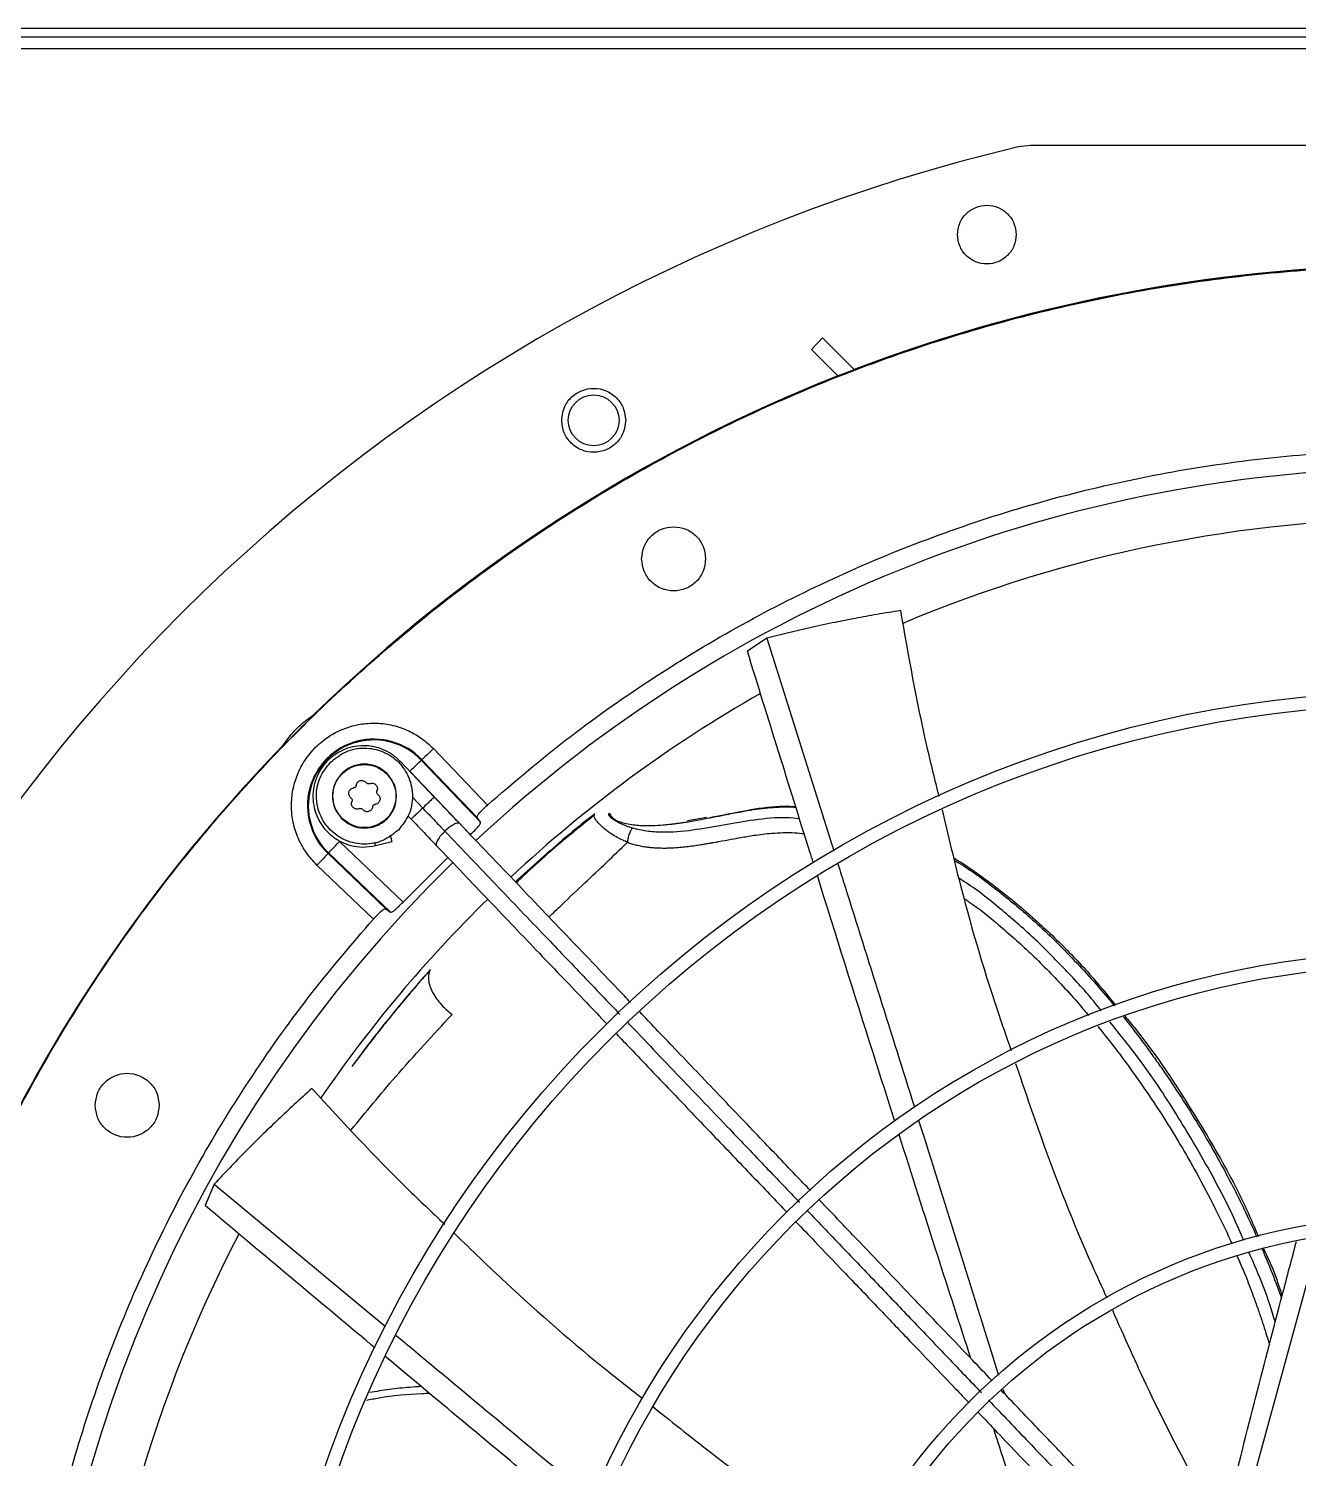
# Model space of a CAD drawing. Header units: inches. Extents: x 1229 to 1453, y -1023 to -720.
# Drawn here: x 1288.9 to 1298.27, y -922.36 to -911.8 of the extents above; entities that cross this region are included whole.
import ezdxf

# ---------------------------------------------------------------- set-up
doc = ezdxf.new("R2010")
doc.units = ezdxf.units.IN
doc.header["$MEASUREMENT"] = 0

msp = doc.modelspace()

# ---------------------------------------------------------------- linework, layer by layer
at = {"color": 18, "linetype": 'Continuous', "lineweight": 25, "true_color": 0x000000}
for p, q in [((1312.7665, -911.7987), (1285.7607, -911.7987)), ((1312.7665, -911.8617), (1285.7607, -911.8617)), ((1285.8366, -911.9447), (1312.6906, -911.9447)), ((1296.2963, -912.6624), (1296.2059, -912.6729)), ((1302.0514, -912.6624), (1296.2963, -912.6624)), ((1294.7606, -914.0827), (1294.6787, -914.1678)), ((1294.6787, -914.1678), (1294.8761, -914.3652)), ((1294.9964, -914.3185), (1294.7606, -914.0827)), ((1294.349, -916.2995), (1294.2065, -916.3962)), ((1294.349, -916.2995), (1294.8443, -917.8699)), ((1291.8882, -917.1153), (1292.2866, -917.532)), ((1291.8948, -917.4727), (1291.6417, -917.2079)), ((1291.7988, -917.2007), (1291.8028, -917.1969)), ((1292.237, -917.6591), (1291.7988, -917.2007)), ((1291.8028, -917.1969), (1292.2101, -917.6229)), ((1292.1615, -917.751), (1291.7135, -917.2823)), ((1291.7332, -917.4746), (1291.8094, -917.5543)), ((1291.7001, -917.6109), (1291.724, -917.6359)), ((1292.237, -917.6591), (1292.2101, -917.6229)), ((1293.1817, -917.6015), (1293.1828, -917.6039)), ((1293.1905, -917.5953), (1293.1819, -917.5973)), ((1293.1905, -917.5953), (1293.1921, -917.5988)), ((1293.1947, -917.6008), (1293.1905, -917.5953)), ((1293.1989, -917.6097), (1293.1978, -917.6062)), ((1293.9039, -917.6243), (1293.764, -917.6491)), ((1291.1954, -917.8004), (1291.6641, -918.2484)), ((1291.4607, -917.8314), (1291.5829, -917.8016)), ((1291.4451, -918.3736), (1291.0283, -917.9752)), ((1291.1099, -917.8898), (1291.1138, -917.8858)), ((1291.536, -918.2971), (1291.1099, -917.8898)), ((1291.5722, -918.324), (1291.1138, -917.8858)), ((1291.6641, -918.2484), (1291.994, -917.9185)), ((1291.536, -918.2971), (1291.5722, -918.324)), ((1290.2702, -920.3306), (1290.2025, -920.4889)), ((1290.2702, -920.3306), (1291.534, -921.3824)), ((1298.4308, -920.7173), (1297.9172, -922.5888)), ((1296.0935, -921.8448), (1296.1036, -921.877))]:
    msp.add_line(p, q, dxfattribs=at)
at = {"color": 18, "linetype": 'Continuous', "lineweight": 25, "true_color": 0x000000, "flags": 128}
for points in [[(1291.8882, -917.1153), (1291.8717, -917.131), (1291.8559, -917.1462), (1291.8412, -917.1602), (1291.8284, -917.1725), (1291.8177, -917.1826), (1291.8098, -917.1902), (1291.8047, -917.195), (1291.8028, -917.1969)], [(1291.7135, -917.2823), (1291.7299, -917.2666), (1291.7458, -917.2514), (1291.7604, -917.2374), (1291.7733, -917.2251), (1291.7839, -917.2149), (1291.7919, -917.2073), (1291.7969, -917.2025), (1291.7988, -917.2007)], [(1291.1138, -917.8858), (1291.1156, -917.8839), (1291.1204, -917.8788), (1291.128, -917.8709), (1291.1382, -917.8602), (1291.1505, -917.8474), (1291.1645, -917.8327), (1291.1796, -917.8169), (1291.1954, -917.8004)], [(1291.1099, -917.8898), (1291.1081, -917.8917), (1291.1033, -917.8967), (1291.0957, -917.9047), (1291.0855, -917.9153), (1291.0732, -917.9282), (1291.0592, -917.9428), (1291.0441, -917.9587), (1291.0283, -917.9752)]]:
    msp.add_lwpolyline(points, dxfattribs=at)
at = {"color": 18, "linetype": 'Continuous', "lineweight": 25, "true_color": 0x000000}
for centre, radius in [((1299.1739, -925.2608), 11.7126), ((1293.0715, -914.6912), 0.1875), ((1299.1739, -925.2608), 8.5704), ((1299.1739, -925.2608), 8.472), ((1299.1739, -925.2608), 6.6478), ((1299.1739, -925.2608), 6.5493), ((1299.1739, -925.2608), 4.7037), ((1299.1739, -925.2608), 4.6053)]:
    msp.add_circle(centre, radius, dxfattribs=at)
for centre, radius, start, end in [((1299.1739, -925.2608), 12.9331, 103.26667, 166.73333), ((1299.1739, -925.2608), 11.7147, 69.09994, 110.90006), ((1299.1739, -925.2608), 11.7147, 111.53134, 134.20264), ((1299.1739, -925.2608), 10.2157, 90, 133.03686), ((1299.1739, -925.2608), 9.8425, 90, 112.84339), ((1299.1739, -925.2608), 9.8425, 119.66087, 133.01249), ((1299.1739, -925.2608), 11.7147, 135.79736, 158.46866), ((1291.4486, -917.5355), 0.4901, 43.70945, 226.29055), ((1291.4486, -917.5355), 0.4845, 43.70945, 226.29055), ((1299.1739, -925.2608), 10.2157, 134.36248, 223.03765), ((1299.1739, -925.2608), 9.8425, 134.38828, 145.56385), ((1299.1739, -925.2608), 9.8425, 152.39406, 178.29762)]:
    msp.add_arc(centre, radius, start, end, dxfattribs=at)
for points, knots in [([(1295.7577, -913.3198), (1295.761, -913.2914), (1295.7675, -913.2346), (1295.8178, -913.1625), (1295.8896, -913.1144), (1295.975, -913.0976), (1296.0602, -913.1149), (1296.1317, -913.1634), (1296.1812, -913.2355), (1296.1876, -913.2918), (1296.1908, -913.3198)], [0, 0, 0, 0, 0.1252412, 0.2504823, 0.3757092, 0.5009322, 0.6261603, 0.7514072, 0.8764868, 1, 1, 1, 1]), ([(1296.1908, -913.3198), (1296.1875, -913.3483), (1296.181, -913.405), (1296.131, -913.4769), (1296.0598, -913.5249), (1295.9751, -913.5419), (1295.8902, -913.5255), (1295.8184, -913.4778), (1295.7677, -913.4056), (1295.7611, -913.3484), (1295.7577, -913.3198)], [0, 0, 0, 0, 0.1255135, 0.2499867, 0.3743935, 0.4988922, 0.6232597, 0.7479394, 0.8738314, 1, 1, 1, 1]), ([(1287.4643, -925.2608), (1287.4692, -925.0053), (1287.4788, -924.4944), (1287.5568, -923.7313), (1287.681, -922.9748), (1287.8553, -922.228), (1288.0778, -921.4942), (1288.3479, -920.7766), (1288.6644, -920.0781), (1289.0259, -919.4019), (1289.4308, -918.7507), (1289.8774, -918.1274), (1290.3639, -917.5347), (1290.8881, -916.975), (1291.4477, -916.4508), (1292.0405, -915.9644), (1292.6637, -915.5177), (1293.3149, -915.1128), (1293.9912, -914.7513), (1294.6896, -914.4349), (1295.4073, -914.1648), (1296.141, -913.9422), (1296.8878, -913.7681), (1297.6444, -913.6432), (1298.4075, -913.568), (1299.1739, -913.5429), (1299.9402, -913.568), (1300.7033, -913.6432), (1301.4599, -913.7681), (1302.2067, -913.9422), (1302.9404, -914.1648), (1303.6581, -914.4349), (1304.3565, -914.7513), (1305.0328, -915.1128), (1305.684, -915.5177), (1306.3073, -915.9644), (1306.9, -916.4508), (1307.4597, -916.975), (1307.9838, -917.5347), (1308.4703, -918.1274), (1308.9169, -918.7507), (1309.3218, -919.4019), (1309.6833, -920.0781), (1309.9998, -920.7766), (1310.2699, -921.4942), (1310.4924, -922.228), (1310.6667, -922.9748), (1310.7909, -923.7313), (1310.8689, -924.4944), (1310.8786, -925.0053), (1310.8834, -925.2608)], [0, 0, 0, 0, 0.0208333, 0.0416667, 0.0625, 0.0833333, 0.1041667, 0.125, 0.1458333, 0.1666667, 0.1875, 0.2083334, 0.2291667, 0.25, 0.2708334, 0.2916666, 0.3125, 0.3333333, 0.3541667, 0.375, 0.3958333, 0.4166666, 0.4375001, 0.4583333, 0.4791667, 0.5, 0.5208333, 0.5416667, 0.5625, 0.5833334, 0.6041667, 0.625, 0.6458334, 0.6666667, 0.6875, 0.7083334, 0.7291667, 0.75, 0.7708333, 0.7916667, 0.8125, 0.8333333, 0.8541667, 0.875, 0.8958333, 0.9166667, 0.9375, 0.9583333, 0.9791667, 1, 1, 1, 1]), ([(1292.8353, -914.6912), (1292.8389, -914.6602), (1292.846, -914.5981), (1292.901, -914.5193), (1292.9796, -914.4668), (1293.073, -914.4488), (1293.1661, -914.4679), (1293.2438, -914.5212), (1293.2974, -914.5997), (1293.3043, -914.6608), (1293.3077, -914.6912)], [0, 0, 0, 0, 0.12549, 0.2509626, 0.3764296, 0.5019059, 0.6273907, 0.7528825, 0.8772355, 1, 1, 1, 1]), ([(1293.3077, -914.6912), (1293.3042, -914.722), (1293.2971, -914.7836), (1293.243, -914.862), (1293.1655, -914.9146), (1293.0732, -914.9335), (1292.9804, -914.9158), (1292.9017, -914.8638), (1292.8461, -914.7849), (1292.8389, -914.7224), (1292.8353, -914.6912)], [0, 0, 0, 0, 0.1245781, 0.2488759, 0.3733742, 0.4977534, 0.6221004, 0.7475169, 0.8737596, 1, 1, 1, 1]), ([(1292.2866, -917.532), (1292.4776, -917.3689), (1292.8597, -917.0425), (1293.476, -916.6075), (1294.1199, -916.2154), (1294.7912, -915.872), (1295.4856, -915.5781), (1296.1995, -915.3355), (1296.9292, -915.1455), (1297.6708, -915.009), (1298.4203, -914.9269), (1299.1739, -914.8994), (1299.9274, -914.9269), (1300.6769, -915.009), (1301.4185, -915.1455), (1302.1482, -915.3355), (1302.8621, -915.5781), (1303.5565, -915.872), (1304.2278, -916.2154), (1304.8717, -916.6075), (1305.488, -917.0425), (1305.8701, -917.3689), (1306.0611, -917.532)], [0, 0, 0, 0, 0.04999991, 0.09999992, 0.14999988, 0.19999993, 0.25, 0.30000004, 0.35000001, 0.40000012, 0.45000007, 0.49999985, 0.54999995, 0.5999999, 0.65000001, 0.69999997, 0.75000002, 0.80000009, 0.85, 0.89999996, 0.94999997, 1, 1, 1, 1]), ([(1293.4258, -915.7141), (1293.4294, -915.6831), (1293.4365, -915.6213), (1293.4911, -915.5427), (1293.5692, -915.4901), (1293.662, -915.4717), (1293.7549, -915.4901), (1293.833, -915.5427), (1293.8876, -915.6213), (1293.8947, -915.6831), (1293.8983, -915.7141)], [0, 0, 0, 0, 0.1249991, 0.2499977, 0.3749989, 0.4999982, 0.6249976, 0.7499987, 0.8750009, 1, 1, 1, 1]), ([(1293.8983, -915.7141), (1293.8947, -915.745), (1293.8876, -915.8068), (1293.833, -915.8854), (1293.7549, -915.938), (1293.662, -915.9564), (1293.5692, -915.938), (1293.4911, -915.8854), (1293.4365, -915.8068), (1293.4294, -915.745), (1293.4258, -915.7141)], [0, 0, 0, 0, 0.1249998, 0.2500013, 0.3750024, 0.5000018, 0.6250011, 0.7500022, 0.8750002, 1, 1, 1, 1]), ([(1295.336, -916.0963), (1295.2784, -916.1056), (1295.167, -916.1235), (1295.0065, -916.1528), (1294.8449, -916.1846), (1294.6807, -916.2198), (1294.5122, -916.2586), (1294.4027, -916.2861), (1294.349, -916.2995)], [0, 0, 0, 0, 0.1737121, 0.3354186, 0.4850768, 0.6632669, 0.834917, 1, 1, 1, 1]), ([(1295.336, -916.0963), (1295.3948, -916.4301), (1295.476, -916.8908), (1295.589, -917.3444), (1295.6201, -917.4695)], [0, 0, 0, 0, 0.7243415, 1, 1, 1, 1]), ([(1294.6925, -917.9565), (1294.6841, -917.93), (1294.5202, -917.4091), (1294.3593, -916.8894), (1294.2065, -916.3962)], [0, 0, 0, 0, 0.0508104, 1, 1, 1, 1]), ([(1290.7758, -917.0933), (1290.8084, -917.049), (1290.8735, -916.9604), (1290.9621, -916.8953), (1291.0064, -916.8628)], [0, 0, 0, 0, 0.5000028, 1, 1, 1, 1]), ([(1291.0283, -917.9752), (1291.0014, -917.9463), (1290.9466, -917.8877), (1290.8876, -917.7803), (1290.8495, -917.6628), (1290.8364, -917.5406), (1290.8474, -917.4205), (1290.8813, -917.3056), (1290.9376, -917.1982), (1291.0155, -917.1025), (1291.1112, -917.0245), (1291.2186, -916.9683), (1291.3336, -916.9344), (1291.4536, -916.9233), (1291.5759, -916.9364), (1291.6934, -916.9745), (1291.8007, -917.0335), (1291.8594, -917.0883), (1291.8882, -917.1153)], [0, 0, 0, 0, 0.0609947, 0.1240598, 0.1879932, 0.2514896, 0.3132964, 0.3737125, 0.4362122, 0.4999988, 0.5637862, 0.626287, 0.6867033, 0.7485096, 0.8120063, 0.8759386, 0.9390043, 1, 1, 1, 1]), ([(1291.6432, -917.2095), (1291.6227, -917.1906), (1291.5838, -917.1548), (1291.5169, -917.1205), (1291.4543, -917.1011), (1291.3858, -917.0918), (1291.3127, -917.0958), (1291.2353, -917.1172), (1291.1658, -917.1531), (1291.1044, -917.2033), (1291.0548, -917.2658), (1291.0194, -917.3372), (1290.9998, -917.4146), (1290.9969, -917.4938), (1291.0103, -917.5697), (1291.033, -917.6274), (1291.0568, -917.669), (1291.0793, -917.7009), (1291.1099, -917.7355), (1291.1526, -917.7723), (1291.2096, -917.807), (1291.2817, -917.8335), (1291.3687, -917.8466), (1291.4294, -917.8366), (1291.4614, -917.8313)], [0, 0, 0, 0, 0.0533831, 0.1009344, 0.1426439, 0.1785059, 0.2332135, 0.2817711, 0.3315184, 0.3821159, 0.4327466, 0.4833787, 0.5340106, 0.5846419, 0.6342275, 0.6807576, 0.7028805, 0.7260425, 0.7554166, 0.7913145, 0.8337298, 0.8826566, 0.938083, 1, 1, 1, 1]), ([(1291.1284, -917.2154), (1291.165, -917.1863), (1291.2381, -917.1283), (1291.3794, -917.1028), (1291.518, -917.1299), (1291.6361, -917.2088), (1291.715, -917.3269), (1291.7421, -917.4655), (1291.7166, -917.6068), (1291.6586, -917.6799), (1291.6295, -917.7165)], [0, 0, 0, 0, 0.1249999, 0.2500017, 0.3749993, 0.5000028, 0.6250011, 0.7500014, 0.8750017, 1, 1, 1, 1]), ([(1291.6295, -917.7165), (1291.593, -917.7455), (1291.5198, -917.8035), (1291.3785, -917.829), (1291.24, -917.8019), (1291.1219, -917.723), (1291.043, -917.6049), (1291.0159, -917.4664), (1291.0413, -917.325), (1291.0994, -917.2519), (1291.1284, -917.2154)], [0, 0, 0, 0, 0.1250027, 0.2499997, 0.375001, 0.5000001, 0.6250003, 0.7500001, 0.8749998, 1, 1, 1, 1]), ([(1291.546, -917.2989), (1291.5216, -917.2795), (1291.4729, -917.2408), (1291.3787, -917.2239), (1291.2863, -917.2419), (1291.2076, -917.2945), (1291.155, -917.3732), (1291.1369, -917.4656), (1291.1539, -917.5598), (1291.1926, -917.6086), (1291.2119, -917.633)], [0, 0, 0, 0, 0.1250006, 0.2499996, 0.3749985, 0.4999991, 0.6250002, 0.7499996, 0.8749982, 1, 1, 1, 1]), ([(1291.2144, -917.6305), (1291.1953, -917.6065), (1291.1572, -917.5585), (1291.1404, -917.4656), (1291.1582, -917.3746), (1291.2101, -917.297), (1291.2877, -917.2452), (1291.3787, -917.2274), (1291.4715, -917.2441), (1291.5196, -917.2823), (1291.5436, -917.3013)], [0, 0, 0, 0, 0.1250013, 0.2500004, 0.3749996, 0.5000009, 0.6250024, 0.7500004, 0.8749985, 1, 1, 1, 1]), ([(1291.6432, -917.2095), (1291.6427, -917.21), (1291.642, -917.2106), (1291.634, -917.2183), (1291.6325, -917.2198)], [0, 0, 0, 0, 0.81299953, 1, 1, 1, 1]), ([(1291.2119, -917.633), (1291.2363, -917.6523), (1291.2851, -917.691), (1291.3793, -917.708), (1291.4717, -917.6899), (1291.5504, -917.6373), (1291.603, -917.5586), (1291.621, -917.4662), (1291.6041, -917.372), (1291.5654, -917.3233), (1291.546, -917.2989)], [0, 0, 0, 0, 0.1250015, 0.2500013, 0.3750011, 0.5000027, 0.6250018, 0.7500013, 0.8750016, 1, 1, 1, 1]), ([(1291.5436, -917.3013), (1291.5626, -917.3253), (1291.6008, -917.3734), (1291.6175, -917.4662), (1291.5997, -917.5572), (1291.5479, -917.6348), (1291.4703, -917.6867), (1291.3793, -917.7045), (1291.2864, -917.6877), (1291.2384, -917.6496), (1291.2144, -917.6305)], [0, 0, 0, 0, 0.1249984, 0.2499994, 0.3750005, 0.4999989, 0.6250006, 0.7499994, 0.8749982, 1, 1, 1, 1]), ([(1291.2793, -917.4778), (1291.2761, -917.4749), (1291.2703, -917.4694), (1291.265, -917.4585), (1291.263, -917.447), (1291.2644, -917.4352), (1291.269, -917.4243), (1291.2766, -917.4154), (1291.2866, -917.4085), (1291.2944, -917.4068), (1291.2985, -917.4058)], [0, 0, 0, 0, 0.13623757, 0.25456346, 0.37957184, 0.49997541, 0.62037304, 0.74539729, 0.86373723, 1, 1, 1, 1]), ([(1291.3189, -917.3855), (1291.3183, -917.3881), (1291.3171, -917.393), (1291.3124, -917.3994), (1291.3061, -917.4041), (1291.3011, -917.4052), (1291.2985, -917.4058)], [0, 0, 0, 0, 0.2560281, 0.4999487, 0.7438871, 1, 1, 1, 1]), ([(1291.3189, -917.3855), (1291.3198, -917.3813), (1291.3216, -917.3735), (1291.3285, -917.3635), (1291.3374, -917.356), (1291.3483, -917.3513), (1291.36, -917.3499), (1291.3715, -917.352), (1291.3825, -917.3572), (1291.3879, -917.3631), (1291.3908, -917.3662)], [0, 0, 0, 0, 0.1362469, 0.2546153, 0.3795906, 0.5000319, 0.6204035, 0.7454565, 0.863771, 1, 1, 1, 1]), ([(1291.4186, -917.3737), (1291.4161, -917.3744), (1291.4112, -917.3759), (1291.4033, -917.375), (1291.3961, -917.3719), (1291.3926, -917.3681), (1291.3908, -917.3662)], [0, 0, 0, 0, 0.2559954, 0.4999227, 0.7439205, 1, 1, 1, 1]), ([(1291.4186, -917.3737), (1291.4227, -917.3724), (1291.4303, -917.37), (1291.4424, -917.371), (1291.4535, -917.3748), (1291.4595, -917.3799), (1291.4625, -917.3824)], [0, 0, 0, 0, 0.2724809, 0.5090867, 0.7591268, 1, 1, 1, 1]), ([(1291.4787, -917.4541), (1291.4818, -917.4569), (1291.4877, -917.4624), (1291.4929, -917.4733), (1291.495, -917.4849), (1291.4936, -917.4966), (1291.489, -917.5074), (1291.4816, -917.5163), (1291.4716, -917.5232), (1291.4636, -917.5251), (1291.4594, -917.526)], [0, 0, 0, 0, 0.1334912, 0.2559833, 0.3784611, 0.4992475, 0.6215184, 0.7395061, 0.8618418, 1, 1, 1, 1]), ([(1291.4625, -917.3824), (1291.465, -917.3854), (1291.4701, -917.3914), (1291.474, -917.4026), (1291.4749, -917.4148), (1291.4725, -917.4224), (1291.4712, -917.4263)], [0, 0, 0, 0, 0.2407916, 0.4908722, 0.7367046, 1, 1, 1, 1]), ([(1291.4787, -917.4541), (1291.4768, -917.4523), (1291.473, -917.4488), (1291.4699, -917.4416), (1291.469, -917.4337), (1291.4705, -917.4288), (1291.4712, -917.4263)], [0, 0, 0, 0, 0.25608419, 0.50011989, 0.74400881, 1, 1, 1, 1]), ([(1291.2793, -917.4778), (1291.2812, -917.4795), (1291.2849, -917.483), (1291.2881, -917.4903), (1291.289, -917.4981), (1291.2875, -917.503), (1291.2867, -917.5055)], [0, 0, 0, 0, 0.2560094, 0.5000574, 0.745935, 1, 1, 1, 1]), ([(1291.2955, -917.5494), (1291.293, -917.5465), (1291.2879, -917.5405), (1291.284, -917.5293), (1291.2831, -917.5172), (1291.2854, -917.5096), (1291.2867, -917.5055)], [0, 0, 0, 0, 0.2407678, 0.4908057, 0.7274845, 1, 1, 1, 1]), ([(1291.3394, -917.5582), (1291.3353, -917.5595), (1291.3277, -917.5618), (1291.3156, -917.5609), (1291.3044, -917.557), (1291.2984, -917.5519), (1291.2955, -917.5494)], [0, 0, 0, 0, 0.2724774, 0.5091791, 0.7592108, 1, 1, 1, 1]), ([(1291.3394, -917.5582), (1291.3419, -917.5574), (1291.3468, -917.5559), (1291.3546, -917.5568), (1291.3619, -917.5599), (1291.3654, -917.5637), (1291.3671, -917.5656)], [0, 0, 0, 0, 0.2558611, 0.4997984, 0.7438138, 1, 1, 1, 1]), ([(1291.4391, -917.5463), (1291.4381, -917.5505), (1291.4364, -917.5583), (1291.4295, -917.5683), (1291.4206, -917.5759), (1291.4097, -917.5805), (1291.3979, -917.5819), (1291.3864, -917.5799), (1291.3755, -917.5746), (1291.37, -917.5688), (1291.3671, -917.5656)], [0, 0, 0, 0, 0.1362633, 0.2546071, 0.3796223, 0.5000185, 0.6204411, 0.7454475, 0.8637643, 1, 1, 1, 1]), ([(1291.4391, -917.5463), (1291.4397, -917.5438), (1291.4408, -917.5388), (1291.4455, -917.5325), (1291.4518, -917.5278), (1291.4568, -917.5266), (1291.4594, -917.526)], [0, 0, 0, 0, 0.256007, 0.5000525, 0.7440013, 1, 1, 1, 1]), ([(1291.8094, -917.5543), (1291.7985, -917.5647), (1291.7768, -917.5855), (1291.7486, -917.6125), (1291.7281, -917.632), (1291.7254, -917.6346), (1291.724, -917.6359)], [0, 0, 0, 0, 0.242959, 0.4858995, 0.7429503, 1, 1, 1, 1]), ([(1291.8948, -917.4727), (1291.8934, -917.474), (1291.8907, -917.4766), (1291.8702, -917.4962), (1291.842, -917.5232), (1291.8203, -917.5439), (1291.8094, -917.5543)], [0, 0, 0, 0, 0.2570497, 0.5141005, 0.757041, 1, 1, 1, 1]), ([(1291.8094, -917.5543), (1291.8404, -917.5867), (1291.8957, -917.6446), (1291.949, -917.7004), (1291.9725, -917.725)], [0, 0, 0, 0, 0.5599007, 1, 1, 1, 1]), ([(1292.0823, -917.669), (1292.0516, -917.6368), (1291.9902, -917.5726), (1291.9266, -917.506), (1291.8948, -917.4727)], [0, 0, 0, 0, 0.5000064, 1, 1, 1, 1]), ([(1292.2101, -917.6229), (1292.2101, -917.62), (1292.2101, -917.6142), (1292.2269, -917.5916), (1292.2532, -917.5629), (1292.2756, -917.5422), (1292.2866, -917.532)], [0, 0, 0, 0, 0.2528, 0.5035963, 0.7557688, 1, 1, 1, 1]), ([(1293.7614, -917.6563), (1293.7679, -917.6553), (1293.7755, -917.6541), (1293.7905, -917.6516), (1293.8188, -917.6468), (1293.9041, -917.6314), (1294.0216, -917.6075), (1294.1494, -917.5823), (1294.2489, -917.5654), (1294.3356, -917.554), (1294.4182, -917.5475), (1294.494, -917.5443), (1294.5425, -917.5463), (1294.5648, -917.5473)], [0, 0, 0, 0, 0.0241776, 0.0280487, 0.0555128, 0.1291539, 0.3462007, 0.4996841, 0.6139299, 0.7219901, 0.8237744, 0.9191673, 1, 1, 1, 1]), ([(1293.9091, -917.6283), (1293.9458, -917.621), (1294.0642, -917.5975), (1294.26, -917.5577), (1294.4429, -917.5348), (1294.5455, -917.5423), (1294.5637, -917.5436)], [0, 0, 0, 0, 0.168802, 0.5442795, 0.9192729, 1, 1, 1, 1]), ([(1291.724, -917.6359), (1291.7558, -917.6692), (1291.8194, -917.7358), (1291.8808, -917.8), (1291.9115, -917.8322)], [0, 0, 0, 0, 0.4999993, 1, 1, 1, 1]), ([(1292.0823, -917.669), (1292.0776, -917.6668), (1292.0683, -917.6625), (1292.0398, -917.6736), (1292.0061, -917.6949), (1291.9837, -917.7149), (1291.9725, -917.725)], [0, 0, 0, 0, 0.2570584, 0.5141067, 0.7570491, 1, 1, 1, 1]), ([(1292.1615, -917.751), (1292.1723, -917.7406), (1292.1943, -917.7194), (1292.2204, -917.6904), (1292.237, -917.6678), (1292.237, -917.662), (1292.237, -917.6591)], [0, 0, 0, 0, 0.2447901, 0.4967499, 0.747377, 1, 1, 1, 1]), ([(1293.0807, -917.5938), (1293.0166, -917.6455), (1292.889, -917.7483), (1292.6982, -917.9132), (1292.5666, -918.0303), (1292.4984, -918.0953), (1292.4939, -918.0996)], [0, 0, 0, 0, 0.318639, 0.6348368, 0.9754512, 1, 1, 1, 1]), ([(1293.0782, -917.6051), (1293.0085, -917.6615), (1292.811, -917.8212), (1292.6205, -917.9891), (1292.5037, -918.1024), (1292.5, -918.1061)], [0, 0, 0, 0, 0.3460011, 0.9791354, 1, 1, 1, 1]), ([(1293.3206, -917.807), (1293.3089, -917.8022), (1293.2828, -917.7914), (1293.2422, -917.7705), (1293.2037, -917.7471), (1293.1702, -917.7233), (1293.1422, -917.7008), (1293.1147, -917.6753), (1293.0917, -917.6487), (1293.0714, -917.6156), (1293.077, -917.6024), (1293.0807, -917.5938)], [0, 0, 0, 0, 0.0721181, 0.1612124, 0.2685639, 0.3507313, 0.4345639, 0.5268108, 0.6512456, 0.7717877, 1, 1, 1, 1]), ([(1293.1819, -917.5973), (1293.1803, -917.6003), (1293.1769, -917.6066), (1293.2143, -917.6357), (1293.2733, -917.6714), (1293.3311, -917.6922), (1293.3598, -917.7026)], [0, 0, 0, 0, 0.2444642, 0.49433304, 0.74791804, 1, 1, 1, 1]), ([(1293.1921, -917.5988), (1293.1933, -917.6016), (1293.1961, -917.6082), (1293.2032, -917.6177), (1293.2126, -917.6271), (1293.2249, -917.6365), (1293.2405, -917.6455), (1293.2615, -917.6547), (1293.2923, -917.6648), (1293.3355, -917.6741), (1293.3871, -917.6804), (1293.4432, -917.6835), (1293.5079, -917.6832), (1293.5644, -917.6799), (1293.6054, -917.6763), (1293.629, -917.674), (1293.655, -917.6711), (1293.6833, -917.6676), (1293.7139, -917.6635), (1293.7402, -917.6597), (1293.7562, -917.6571), (1293.7614, -917.6563)], [0, 0, 0, 0, 0.0333148, 0.0772445, 0.1178682, 0.1551974, 0.2071835, 0.2512427, 0.3074467, 0.3993314, 0.4805216, 0.5509175, 0.6483239, 0.7559515, 0.7851921, 0.8176118, 0.8531912, 0.8919332, 0.9338188, 0.9788415, 1, 1, 1, 1]), ([(1293.1962, -917.6099), (1293.1963, -917.6093), (1293.1965, -917.6074), (1293.1961, -917.6042), (1293.1951, -917.6019), (1293.1947, -917.6008)], [0, 0, 0, 0, 0.2014902, 0.6048291, 1, 1, 1, 1]), ([(1294.5916, -917.6333), (1294.5598, -917.6304), (1294.4468, -917.6201), (1294.2587, -917.6403), (1294.0307, -917.68), (1293.8044, -917.7207), (1293.6121, -917.7373), (1293.462, -917.7278), (1293.3936, -917.711), (1293.3598, -917.7026)], [0, 0, 0, 0, 0.0756621, 0.2691544, 0.4582739, 0.643608, 0.8246968, 0.9134399, 1, 1, 1, 1]), ([(1295.6437, -917.5668), (1295.6838, -917.7366), (1295.8011, -918.2328), (1295.9729, -918.8262), (1296.1189, -919.244), (1296.1542, -919.3451)], [0, 0, 0, 0, 0.2826603, 0.8262865, 1, 1, 1, 1]), ([(1291.5825, -917.8002), (1291.5826, -917.8006), (1291.583, -917.8022), (1291.5803, -917.7912), (1291.5763, -917.7747), (1291.5726, -917.7595), (1291.5715, -917.7552)], [0, 0, 0, 0, 0.1242204, 0.4894388, 0.8549694, 1, 1, 1, 1]), ([(1291.9725, -917.725), (1291.9619, -917.7357), (1291.9409, -917.7572), (1291.9181, -917.7899), (1291.9057, -917.8179), (1291.9096, -917.8274), (1291.9115, -917.8322)], [0, 0, 0, 0, 0.2429525, 0.4859068, 0.7429533, 1, 1, 1, 1]), ([(1291.9725, -917.725), (1292.0978, -917.8562), (1292.3444, -918.1142), (1292.6854, -918.471), (1292.991, -918.7908), (1293.175, -918.9833), (1293.2655, -919.078)], [0, 0, 0, 0, 0.29296235, 0.57603534, 0.79157799, 1, 1, 1, 1]), ([(1293.3434, -918.9887), (1293.3285, -918.973), (1293.1863, -918.8242), (1292.9092, -918.5343), (1292.5033, -918.1095), (1292.2257, -917.819), (1292.0823, -917.669)], [0, 0, 0, 0, 0.03525774, 0.33511664, 0.65658979, 1, 1, 1, 1]), ([(1293.3598, -917.7026), (1293.3579, -917.7043), (1293.3538, -917.7076), (1293.3474, -917.7165), (1293.3408, -917.7285), (1293.3345, -917.7432), (1293.3291, -917.7596), (1293.3249, -917.7764), (1293.3219, -917.7925), (1293.321, -917.8023), (1293.3206, -917.807)], [0, 0, 0, 0, 0.1149698, 0.2381288, 0.367414, 0.5000013, 0.6325818, 0.7618658, 0.885028, 1, 1, 1, 1]), ([(1293.3206, -917.807), (1293.3314, -917.8107), (1293.3535, -917.8182), (1293.3883, -917.8275), (1293.4253, -917.8355), (1293.4596, -917.841), (1293.4954, -917.8452), (1293.5349, -917.8482), (1293.5811, -917.8496), (1293.6286, -917.8489), (1293.6621, -917.8472), (1293.6973, -917.8447), (1293.733, -917.8416), (1293.7832, -917.8357), (1293.8228, -917.8302), (1293.8537, -917.8255), (1293.8758, -917.822), (1293.9017, -917.8178), (1293.9294, -917.8131), (1293.9559, -917.8085), (1293.9775, -917.8046), (1294.0211, -917.7967), (1294.0804, -917.7856), (1294.1493, -917.7729), (1294.2047, -917.7633), (1294.259, -917.7546), (1294.3198, -917.7462), (1294.42, -917.7367), (1294.5222, -917.7321), (1294.6028, -917.7407), (1294.6258, -917.7432)], [0, 0, 0, 0, 0.0257846, 0.052727, 0.0807859, 0.1099243, 0.1299241, 0.1607997, 0.1977057, 0.2322056, 0.2661663, 0.2723933, 0.3107223, 0.3462038, 0.3856384, 0.4010292, 0.4169264, 0.4363038, 0.4605657, 0.4810442, 0.4977595, 0.5107252, 0.5826033, 0.6367304, 0.673365, 0.7133704, 0.7650714, 0.8168617, 0.9476405, 1, 1, 1, 1]), ([(1291.4614, -917.8313), (1291.4611, -917.8299), (1291.4605, -917.8277), (1291.4566, -917.8117), (1291.455, -917.8051)], [0, 0, 0, 0, 0.5884561, 1, 1, 1, 1]), ([(1291.9115, -917.8322), (1292.0416, -917.9683), (1292.2937, -918.2321), (1292.6627, -918.6183), (1292.9523, -918.9213), (1293.1194, -919.0961), (1293.1703, -919.1494)], [0, 0, 0, 0, 0.3121182, 0.6050759, 0.8796402, 1, 1, 1, 1]), ([(1292.7414, -918.3587), (1292.7726, -918.3286), (1292.8602, -918.2443), (1293.0024, -918.1106), (1293.1648, -917.9572), (1293.2691, -917.8566), (1293.3206, -917.807)], [0, 0, 0, 0, 0.1622514, 0.4551004, 0.731116, 1, 1, 1, 1]), ([(1294.8749, -917.9672), (1294.8926, -918.0233), (1295.0809, -918.6202), (1295.2692, -919.2195), (1295.4398, -919.7624)], [0, 0, 0, 0, 0.0939898, 1, 1, 1, 1]), ([(1295.7301, -917.9233), (1295.7308, -917.9237), (1295.8081, -917.9671), (1295.9771, -918.0872), (1296.2328, -918.2852), (1296.4917, -918.5249), (1296.726, -918.7647), (1296.8626, -918.9332), (1296.9255, -919.0108)], [0, 0, 0, 0, 0.001397, 0.1640789, 0.3809703, 0.5978713, 0.8147802, 1, 1, 1, 1]), ([(1295.7343, -917.9406), (1295.7461, -917.9473), (1295.8503, -918.007), (1296.0384, -918.1473), (1296.3123, -918.3717), (1296.5923, -918.6428), (1296.7908, -918.8645), (1296.8982, -918.9921), (1296.9141, -919.0118), (1296.9162, -919.0144)], [0, 0, 0, 0, 0.0254272, 0.2249118, 0.4362257, 0.6869371, 0.9525105, 0.993722, 1, 1, 1, 1]), ([(1295.2959, -919.869), (1295.242, -919.7002), (1295.0489, -919.0945), (1294.8595, -918.4896), (1294.7229, -918.0533)], [0, 0, 0, 0, 0.2787069, 1, 1, 1, 1]), ([(1296.8191, -919.0514), (1296.8042, -919.0323), (1296.7219, -918.9267), (1296.5554, -918.7473), (1296.3232, -918.5114), (1296.0722, -918.294), (1295.8865, -918.1451), (1295.7789, -918.0792), (1295.7659, -918.0712)], [0, 0, 0, 0, 0.0506404, 0.2794588, 0.5086265, 0.7382418, 0.9684646, 1, 1, 1, 1]), ([(1291.4451, -918.3736), (1291.4553, -918.3625), (1291.476, -918.3401), (1291.5047, -918.3138), (1291.5272, -918.2971), (1291.5331, -918.2971), (1291.536, -918.2971)], [0, 0, 0, 0, 0.2442298, 0.4963999, 0.7472022, 1, 1, 1, 1]), ([(1291.5722, -918.324), (1291.5751, -918.324), (1291.5809, -918.3239), (1291.6035, -918.3073), (1291.6325, -918.2813), (1291.6536, -918.2593), (1291.6641, -918.2484)], [0, 0, 0, 0, 0.25262207, 0.50325005, 0.75521591, 1, 1, 1, 1]), ([(1295.8103, -918.2236), (1295.8211, -918.2309), (1295.9088, -918.2898), (1296.0715, -918.4223), (1296.3044, -918.6285), (1296.5001, -918.8288), (1296.6421, -918.9854), (1296.7042, -919.0595), (1296.7268, -919.0866)], [0, 0, 0, 0, 0.0307691, 0.2503333, 0.4965023, 0.7693045, 0.9157163, 1, 1, 1, 1]), ([(1288.8217, -925.2608), (1288.8269, -925.0096), (1288.8375, -924.5073), (1288.9228, -923.7577), (1289.0584, -923.0162), (1289.2486, -922.2865), (1289.4911, -921.5725), (1289.7851, -920.8782), (1290.1285, -920.2068), (1290.5206, -919.563), (1290.9556, -918.9467), (1291.2819, -918.5646), (1291.4451, -918.3736)], [0, 0, 0, 0, 0.1, 0.2, 0.3, 0.4000001, 0.5, 0.6000001, 0.7000001, 0.8000001, 0.9000001, 1, 1, 1, 1]), ([(1291.8604, -918.7535), (1291.8432, -918.7731), (1291.8078, -918.8135), (1291.7539, -918.8761), (1291.6975, -918.9426), (1291.6387, -919.0131), (1291.5776, -919.0875), (1291.5143, -919.166), (1291.4383, -919.2621), (1291.3617, -919.3609), (1291.3082, -919.433), (1291.2866, -919.4621)], [0, 0, 0, 0, 0.0843553, 0.1739996, 0.2689341, 0.3691584, 0.4746774, 0.585497, 0.7016207, 0.8798071, 1, 1, 1, 1]), ([(1291.8656, -918.7463), (1291.8207, -918.7976), (1291.7226, -918.9097), (1291.5695, -919.0943), (1291.4221, -919.2787), (1291.3294, -919.404), (1291.291, -919.4559)], [0, 0, 0, 0, 0.2217615, 0.4837859, 0.786055, 1, 1, 1, 1]), ([(1291.8604, -918.7535), (1291.8547, -918.7756), (1291.8461, -918.8095), (1291.8606, -918.868), (1291.8807, -918.915), (1291.9099, -918.962), (1291.9555, -919.0197), (1291.9982, -919.0553), (1292.0258, -919.0784)], [0, 0, 0, 0, 0.2482584, 0.3796763, 0.5121291, 0.6428065, 0.7691237, 1, 1, 1, 1]), ([(1291.2809, -919.93), (1291.3893, -919.7982), (1291.6299, -919.5058), (1291.8854, -919.2299), (1292.0258, -919.0784)], [0, 0, 0, 0, 0.4505898, 1, 1, 1, 1]), ([(1293.318, -919.133), (1293.4489, -919.27), (1293.7009, -919.5337), (1294.0429, -919.8916), (1294.3368, -920.1991), (1294.5091, -920.3794), (1294.5922, -920.4664)], [0, 0, 0, 0, 0.3097791, 0.5964849, 0.8053335, 1, 1, 1, 1]), ([(1294.6713, -920.3782), (1294.635, -920.3402), (1294.5055, -920.2047), (1294.2729, -919.9613), (1293.9688, -919.6431), (1293.678, -919.3387), (1293.491, -919.143), (1293.4112, -919.0596)], [0, 0, 0, 0, 0.0857871, 0.3064106, 0.5519186, 0.8089317, 1, 1, 1, 1]), ([(1297.8716, -920.7477), (1297.8566, -920.7121), (1297.779, -920.5268), (1297.608, -920.2048), (1297.3596, -919.7838), (1297.1185, -919.4246), (1296.9492, -919.2146), (1296.8828, -919.1324)], [0, 0, 0, 0, 0.0613602, 0.3188585, 0.576414, 0.8341219, 1, 1, 1, 1]), ([(1296.9813, -919.0947), (1296.9836, -919.0976), (1297.0116, -919.132), (1297.0629, -919.1984), (1297.1346, -919.2932), (1297.2028, -919.3869), (1297.296, -919.5187), (1297.4087, -919.6871), (1297.5624, -919.933), (1297.718, -920.2063), (1297.8606, -920.4825), (1297.9369, -920.6517), (1297.9682, -920.7211)], [0, 0, 0, 0, 0.0058294, 0.0692931, 0.1312955, 0.1918391, 0.2509225, 0.3844116, 0.5097976, 0.7066833, 0.8795602, 1, 1, 1, 1]), ([(1296.9921, -919.0906), (1297.0185, -919.1218), (1297.1583, -919.2872), (1297.3798, -919.6098), (1297.6543, -920.0547), (1297.8547, -920.4253), (1297.9507, -920.6515), (1297.979, -920.7182)], [0, 0, 0, 0, 0.0639013, 0.3377894, 0.6116892, 0.8856038, 1, 1, 1, 1]), ([(1293.2396, -919.2219), (1293.2734, -919.2573), (1293.4067, -919.3968), (1293.6318, -919.6324), (1293.9205, -919.9344), (1294.1968, -920.2236), (1294.3911, -920.4269), (1294.4881, -920.5284), (1294.4976, -920.5383)], [0, 0, 0, 0, 0.08126667, 0.32015701, 0.53841745, 0.77032399, 0.97749424, 1, 1, 1, 1]), ([(1296.7937, -919.1665), (1296.832, -919.214), (1296.914, -919.3157), (1297.0351, -919.4783), (1297.1597, -919.6556), (1297.2833, -919.8433), (1297.4052, -920.0415), (1297.5323, -920.2632), (1297.6554, -920.4991), (1297.7411, -920.6743), (1297.7796, -920.7637), (1297.7832, -920.7721)], [0, 0, 0, 0, 0.0962325, 0.206176, 0.3205034, 0.4392061, 0.5622716, 0.6896855, 0.8450337, 0.9854285, 1, 1, 1, 1]), ([(1296.1866, -919.4391), (1296.2489, -919.6235), (1296.4184, -920.1254), (1296.6456, -920.7027), (1296.8228, -921.0892), (1296.8603, -921.1709)], [0, 0, 0, 0, 0.314001, 0.8548076, 1, 1, 1, 1]), ([(1289.3909, -919.749), (1289.3944, -919.7181), (1289.4016, -919.6562), (1289.4562, -919.5776), (1289.5343, -919.5251), (1289.6271, -919.5066), (1289.72, -919.5251), (1289.7981, -919.5776), (1289.8527, -919.6562), (1289.8598, -919.7181), (1289.8633, -919.749)], [0, 0, 0, 0, 0.1250012, 0.2499993, 0.3750005, 0.5, 0.6249995, 0.7500007, 0.8749988, 1, 1, 1, 1]), ([(1290.9906, -919.626), (1290.9471, -919.665), (1290.8631, -919.7402), (1290.7439, -919.8516), (1290.6252, -919.9658), (1290.5061, -920.0841), (1290.3852, -920.2079), (1290.308, -920.2902), (1290.2702, -920.3306)], [0, 0, 0, 0, 0.17371238, 0.33541745, 0.48507614, 0.66326629, 0.83491619, 1, 1, 1, 1]), ([(1290.9906, -919.626), (1291.2205, -919.875), (1291.5378, -920.2186), (1291.878, -920.539), (1291.9717, -920.6273)], [0, 0, 0, 0, 0.72458399, 1, 1, 1, 1]), ([(1289.8633, -919.749), (1289.8598, -919.7799), (1289.8527, -919.8417), (1289.7981, -919.9204), (1289.72, -919.9729), (1289.6271, -919.9914), (1289.5343, -919.9729), (1289.4562, -919.9204), (1289.4016, -919.8417), (1289.3944, -919.7799), (1289.3909, -919.749)], [0, 0, 0, 0, 0.1250012, 0.2499993, 0.3750005, 0.5, 0.6249995, 0.7500007, 0.8749988, 1, 1, 1, 1]), ([(1295.4708, -919.8609), (1295.4833, -919.9005), (1295.6802, -920.5263), (1295.8769, -921.1539), (1296.0612, -921.7418)], [0, 0, 0, 0, 0.0632432, 1, 1, 1, 1]), ([(1295.8573, -921.6192), (1295.7742, -921.3636), (1295.5953, -920.8133), (1295.4208, -920.2627), (1295.3274, -919.9679)], [0, 0, 0, 0, 0.4645465, 1, 1, 1, 1]), ([(1291.457, -921.5406), (1291.435, -921.5222), (1291.0148, -921.172), (1290.5977, -920.8212), (1290.2025, -920.4889)], [0, 0, 0, 0, 0.0524476, 1, 1, 1, 1]), ([(1296.0132, -921.7824), (1295.9649, -921.7319), (1295.8491, -921.6106), (1295.6571, -921.4098), (1295.4503, -921.1933), (1295.2418, -920.9752), (1295.0337, -920.7575), (1294.8643, -920.5801), (1294.7641, -920.4753), (1294.7396, -920.4496)], [0, 0, 0, 0, 0.1132727, 0.2718204, 0.4509795, 0.5997684, 0.7628523, 0.941876, 1, 1, 1, 1]), ([(1294.5648, -920.6087), (1294.6111, -920.6571), (1294.7279, -920.7794), (1294.9272, -920.9878), (1295.1527, -921.2238), (1295.3715, -921.4529), (1295.5645, -921.6548), (1295.7191, -921.8165), (1295.8096, -921.9113), (1295.8437, -921.947)], [0, 0, 0, 0, 0.10905669, 0.27540157, 0.46846788, 0.63861793, 0.78847244, 0.92030471, 1, 1, 1, 1]), ([(1294.6455, -920.5221), (1294.7376, -920.6185), (1294.9157, -920.8049), (1295.1749, -921.0761), (1295.4303, -921.3434), (1295.6814, -921.6062), (1295.852, -921.7847), (1295.9339, -921.8704)], [0, 0, 0, 0, 0.2154, 0.4164216, 0.6043413, 0.810085, 1, 1, 1, 1]), ([(1292.0445, -920.6968), (1292.17, -920.8179), (1292.5369, -921.1719), (1293.001, -921.5772), (1293.3484, -921.8488), (1293.4316, -921.9138)], [0, 0, 0, 0, 0.283361, 0.8284224, 1, 1, 1, 1]), ([(1297.7662, -922.6652), (1297.8956, -922.1568), (1298.058, -921.5189), (1298.2263, -920.8829), (1298.2605, -920.7537)], [0, 0, 0, 0, 0.79684135, 1, 1, 1, 1]), ([(1298.0064, -920.8081), (1298.032, -920.8682), (1298.0832, -920.9886), (1298.1277, -921.1114), (1298.1501, -921.173)], [0, 0, 0, 0, 0.49887315, 1, 1, 1, 1]), ([(1298.0171, -920.8058), (1298.0462, -920.8686), (1298.0992, -920.983), (1298.1371, -921.1028), (1298.1543, -921.1567)], [0, 0, 0, 0, 0.5494442, 1, 1, 1, 1]), ([(1297.8229, -920.8641), (1297.8374, -920.8973), (1297.8797, -920.9939), (1297.9292, -921.1229), (1297.974, -921.2469), (1298.0031, -921.332), (1298.0284, -921.4102), (1298.0474, -921.4717), (1298.0577, -921.5072), (1298.0611, -921.5188)], [0, 0, 0, 0, 0.1555905, 0.4538723, 0.5939925, 0.7230322, 0.8409972, 0.9478923, 1, 1, 1, 1]), ([(1298.1045, -921.3501), (1298.077, -921.2624), (1298.0221, -921.0872), (1297.9467, -920.9194), (1297.909, -920.8356)], [0, 0, 0, 0, 0.5005055, 1, 1, 1, 1]), ([(1296.9015, -921.2618), (1296.9877, -921.4565), (1297.2109, -921.9601), (1297.4687, -922.447), (1297.6268, -922.7457)], [0, 0, 0, 0, 0.38657251, 1, 1, 1, 1]), ([(1291.6133, -921.4484), (1291.6588, -921.4863), (1292.1415, -921.888), (1292.6254, -922.2916), (1293.0637, -922.6571)], [0, 0, 0, 0, 0.0942934, 1, 1, 1, 1]), ([(1292.9967, -922.8217), (1292.8601, -922.7087), (1292.3702, -922.3036), (1291.8838, -921.8971), (1291.5331, -921.604)], [0, 0, 0, 0, 0.2788632, 1, 1, 1, 1]), ([(1291.3932, -921.9261), (1291.4243, -921.9203), (1291.5593, -921.8948), (1291.7151, -921.8787), (1291.8395, -921.8753), (1291.8579, -921.8748)], [0, 0, 0, 0, 0.2030664, 0.8816254, 1, 1, 1, 1]), ([(1291.7989, -921.8256), (1291.7707, -921.8275), (1291.6921, -921.8328), (1291.5646, -921.8462), (1291.4662, -921.862), (1291.4176, -921.8699)], [0, 0, 0, 0, 0.2204123, 0.6153343, 1, 1, 1, 1]), ([(1297.3681, -923.2002), (1297.3108, -923.1403), (1297.1909, -923.0148), (1297.0135, -922.8292), (1296.8428, -922.6505), (1296.7016, -922.5028), (1296.581, -922.3766), (1296.4692, -922.2596), (1296.3433, -922.1278), (1296.2128, -921.9913), (1296.1242, -921.8985), (1296.0826, -921.8551)], [0, 0, 0, 0, 0.1332719, 0.2791739, 0.4133042, 0.5314245, 0.6084725, 0.6948808, 0.7925754, 0.902797, 1, 1, 1, 1]), ([(1293.5105, -921.976), (1293.6635, -922.0982), (1294.0784, -922.4296), (1294.5817, -922.7925), (1294.9387, -923.0212), (1295.0134, -923.0691)], [0, 0, 0, 0, 0.31596762, 0.85673631, 1, 1, 1, 1]), ([(1295.9876, -921.9266), (1296.0864, -922.03), (1296.2745, -922.2268), (1296.544, -922.5088), (1296.8007, -922.7775), (1297.0452, -923.0333), (1297.2086, -923.2043), (1297.2858, -923.2851)], [0, 0, 0, 0, 0.2288682, 0.4358154, 0.6232275, 0.8220269, 1, 1, 1, 1]), ([(1295.9111, -922.0174), (1295.9578, -922.0664), (1296.0594, -922.1727), (1296.3103, -922.4352), (1296.6674, -922.8089), (1296.9943, -923.151), (1297.1719, -923.3368), (1297.1962, -923.3622)], [0, 0, 0, 0, 0.1095274, 0.2377464, 0.5866881, 0.9434255, 1, 1, 1, 1]), ([(1296.5863, -923.8384), (1296.4202, -923.3408), (1296.2309, -922.774), (1296.0472, -922.2058), (1296.0248, -922.1364)], [0, 0, 0, 0, 0.8778442, 1, 1, 1, 1]), ([(1297.2221, -923.0474), (1297.2915, -922.9885), (1297.4397, -922.8627), (1297.691, -922.7017), (1297.9671, -922.5598), (1298.2571, -922.4482), (1298.557, -922.368), (1298.8637, -922.3175), (1299.0705, -922.3112), (1299.1739, -922.308)], [0, 0, 0, 0, 0.1279186, 0.2732661, 0.4186119, 0.5639605, 0.7093065, 0.8546544, 1, 1, 1, 1])]:
    msp.add_open_spline(points, degree=3, knots=knots, dxfattribs=at)

doc.saveas('drawing.dxf')
